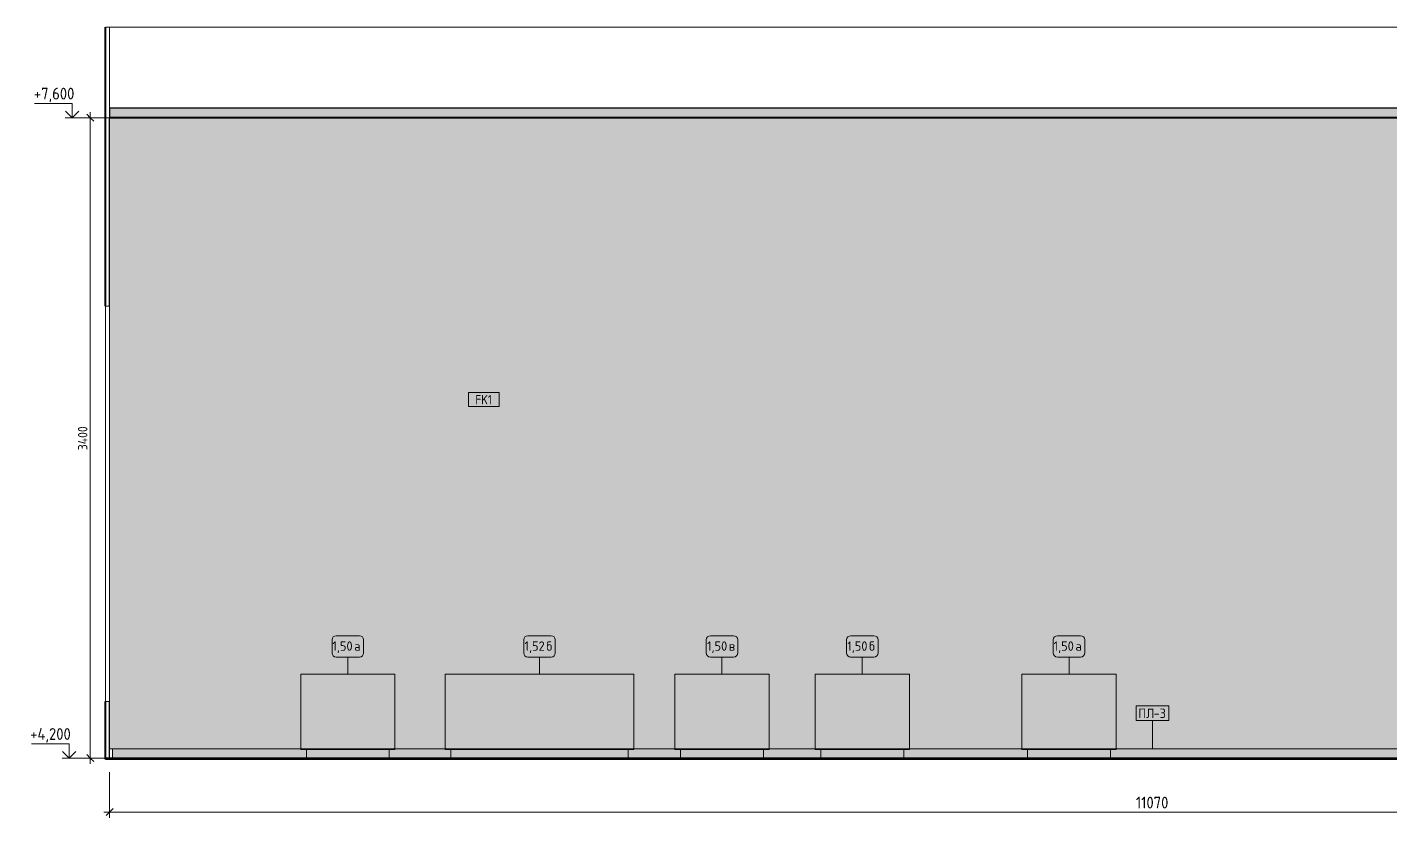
# Model space of a CAD drawing. Header units: millimetres. Extents: x 16345 to 138513, y -2470 to 23828.
# Drawn here: x 59380 to 66615, y 3883 to 8080 of the extents above; entities that cross this region are included whole.
import ezdxf

# ---------------------------------------------------------------- set-up
doc = ezdxf.new("R2010")
doc.units = ezdxf.units.MM
for name, color, linetype, lineweight in [('A-ANNO-DIMS', 7, 'Continuous', 9), ('A-ANNO-DIMS-25', 7, 'Continuous', 9), ('A-DOOR-FRAM-1', 7, 'Continuous', 9), ('A-DOOR-FRAM-2', 7, 'Continuous', 18), ('A-FLOR', 7, 'Continuous', 9), ('A-GENM', 7, 'Continuous', 9), ('A-GENM-IDEN', 7, 'Continuous', 9), ('A-WALL', 7, 'Continuous', 9), ('A-WALL-IDEN', 7, 'Continuous', 9), ('A-WALL-PATT', 7, 'Continuous', 9), ('G-ANNO-DIMS', 7, 'Continuous', 9), ('G-ANNO-DIMS-1', 7, 'Continuous', 20), ('I-FURN-IDEN', 7, 'Continuous', 9), ('I-WALL', 7, 'Continuous', 9)]:
    doc.layers.add(name, color=color, linetype=linetype, lineweight=lineweight)
for name, color, linetype, lineweight, true_color in [('A-CLNG-1', 7, 'Continuous', 9, 0x787878), ('A-CLNG-FNSH-1', 7, 'Continuous', 30, 0x3c3c3c), ('A-FLOR-FNSH-1', 7, 'Continuous', 30, 0x3c3c3c), ('A-WALL-4', 7, 'Continuous', 40, 0x3c3c3c), ('A-WALL-FNSH-3', 7, 'Continuous', 30, 0x3c3c3c), ('I-FURN-2', 7, 'Continuous', 9, 0xc0c0c0), ('I-FURN-5', 7, 'Continuous', 9, 0xacacac), ('I-FURN-6', 7, 'Continuous', 9, 0xc5c578)]:
    doc.layers.add(name, color=color, linetype=linetype, lineweight=lineweight, true_color=true_color)
doc.layers.add('I-FURN-3', color=7, linetype='Continuous', lineweight=9, true_color=0x7f7f7f, transparency=0.7)
doc.layers.add('I-FURN-4', color=2, linetype='Continuous', lineweight=9, true_color=0xffff00, transparency=0.7)
doc.styles.add('GOST Common_1', font='GOST_Common.ttf', dxfattribs={"height": 50})
doc.styles.add('GOST Common_2', font='GOST_Common.ttf', dxfattribs={"width": 0.9, "height": 50})
doc.styles.add('ISOCPEUR_1', font='isocpeur.ttf', dxfattribs={"width": 0.9, "height": 62.5})
doc.styles.add('ISOCPEUR_2', font='isocpeur.ttf', dxfattribs={"width": 0.9, "height": 50})
doc.dimstyles.new('ISO-2_0_0_9К_Средний_округл2', dxfattribs={"dimscale": 304.8, "dimtxt": 49.799059, "dimasz": 0.123031, "dimexe": 0.098425, "dimexo": 0, "dimgap": 0, "dimtad": 1, "dimdec": 0, "dimrnd": 10, "dimzin": 0, "dimdsep": 46, "dimtxsty": 'ISOCPEUR_2', "dimblk1": 'OBLIQUE', "dimblk2": 'OBLIQUE', "dimsah": 1, "dimcen": 0.09, "dimdle": 0.098425, "dimazin": 0, "dimtfac": 1, "dimtdec": 4, "dimtix": 1, "dimtmove": 0, "dimatfit": 3, "dimfxl": 1, "dimtvp": 1, "dimtolj": 1, "dimtzin": 0, "dimarcsym": 2})
doc.dimstyles.new('ISO-2_5_0_9К_БОЛЬШОЙ_1', dxfattribs={"dimscale": 304.8, "dimtxt": 62.248823, "dimasz": 0.123031, "dimexe": 0.098425, "dimexo": 0.246063, "dimgap": 0, "dimtad": 1, "dimdec": 0, "dimrnd": 10, "dimzin": 0, "dimdsep": 46, "dimtxsty": 'ISOCPEUR_1', "dimblk1": 'OBLIQUE', "dimblk2": 'OBLIQUE', "dimsah": 1, "dimcen": 0.09, "dimdle": 0.098425, "dimazin": 0, "dimtfac": 1, "dimtdec": 4, "dimtix": 1, "dimtmove": 0, "dimatfit": 3, "dimfxl": 1, "dimtvp": 1, "dimtolj": 1, "dimtzin": 0, "dimarcsym": 2})

# ---------------------------------------------------------------- blocks, each defined once
blk = doc.blocks.new('110_Дверь_СКБ_1Ст - д-18 _п_ 700x2100h_Технический шкаф ЭОМ и СС-32102833-Развертка 2_28-2')
at = {"layer": 'A-DOOR-FRAM-2'}
for p, q in [((20210, 4500), (20210, 6600)), ((20210, 6600), (20210, 6600)), ((20210, 4500), (20210, 4500))]:
    blk.add_line(p, q, dxfattribs=at)
blk = doc.blocks.new('ПУФ_500 - 1_50а-26160883-Развертка 2_28-2')
at = {"layer": 'I-FURN-3'}
for points in [[(21246.4, 4250), (21246.4, 4645), (21245.7, 4645), (21245.7, 4250), (21246.4, 4250)], [(21246.4, 4250), (21745.5, 4250), (21745.5, 4645), (21246.4, 4645), (21246.4, 4392.8)], [(21245.7, 4245), (21246.4, 4245), (21246.4, 4250), (21245.7, 4250)], [(21645.4, 4245), (21745.5, 4245), (21745.5, 4250), (21246.4, 4250), (21246.4, 4245), (21637.6, 4245)]]:
    blk.add_hatch(color=256, dxfattribs=at).paths.add_polyline_path(points)
at = {"layer": 'I-FURN-4'}
for points in [[(21275.7, 4200), (21276.3, 4200), (21276.3, 4245), (21275.7, 4245)], [(21644.4, 4200), (21715.5, 4200), (21715.5, 4245), (21276.3, 4245), (21276.3, 4200), (21637.6, 4200)]]:
    blk.add_hatch(color=256, dxfattribs=at).paths.add_polyline_path(points)
at = {"layer": 'I-FURN-2'}
for p, q in [((21245.6, 4645), (21245.6, 4245)), ((21245.7, 4645), (21246.4, 4645)), ((21246.4, 4645), (21745.6, 4645)), ((21745.6, 4245), (21745.6, 4645)), ((21246.4, 4245), (21245.7, 4245)), ((21745.6, 4245), (21246.4, 4245)), ((21275.6, 4245), (21275.6, 4200)), ((21715.6, 4200), (21715.6, 4245))]:
    blk.add_line(p, q, dxfattribs=at)
at = {"layer": 'I-FURN-5'}
for p, q in [((21744.8, 4645), (21245.7, 4645)), ((21745.6, 4645), (21744.8, 4645)), ((21245.7, 4245), (21275.6, 4245)), ((21275.7, 4245), (21276.3, 4245)), ((21276.3, 4245), (21279.7, 4245)), ((21279.9, 4245), (21715.6, 4245)), ((21715.8, 4245), (21744.8, 4245)), ((21744.8, 4245), (21745.6, 4245))]:
    blk.add_line(p, q, dxfattribs=at)
at = {"layer": 'I-FURN-6'}
for p, q in [((21275.6, 4245), (21279.4, 4245)), ((21279.4, 4245), (21275.7, 4245)), ((21279.6, 4245), (21394.1, 4245)), ((21597.1, 4245), (21279.6, 4245)), ((21394.1, 4245), (21715.8, 4245)), ((21714.9, 4245), (21597.1, 4245)), ((21715.6, 4245), (21714.9, 4245))]:
    blk.add_line(p, q, dxfattribs=at)
blk = doc.blocks.new('ПУФ_500 - 1_50в-32041615-Развертка 2_28-2')
at = {"layer": 'I-FURN-3'}
for points in [[(23232.1, 4250), (23232.1, 4250), (23232.1, 4645), (23231.4, 4645), (23231.4, 4250)], [(23529.4, 4250), (23731.2, 4250), (23731.2, 4645), (23232.1, 4645), (23232.2, 4250), (23529, 4250)], [(23231.4, 4245), (23232.1, 4245), (23232.1, 4250), (23231.4, 4250)], [(23501.6, 4245), (23731.2, 4245), (23731.1, 4250), (23232.1, 4250), (23232.1, 4245), (23499.2, 4245)]]:
    blk.add_hatch(color=256, dxfattribs=at).paths.add_polyline_path(points)
at = {"layer": 'I-FURN-4'}
for points in [[(23261.4, 4200), (23262, 4200), (23262, 4245), (23261.4, 4245)], [(23630.1, 4200), (23701.2, 4200), (23701.2, 4245), (23262, 4245), (23262, 4200), (23614.2, 4200)]]:
    blk.add_hatch(color=256, dxfattribs=at).paths.add_polyline_path(points)
at = {"layer": 'I-FURN-2'}
for p, q in [((23231.3, 4645), (23231.3, 4245)), ((23231.4, 4645), (23232.1, 4645)), ((23232.1, 4645), (23731.3, 4645)), ((23731.3, 4245), (23731.3, 4645)), ((23232.1, 4245), (23231.4, 4245)), ((23731.3, 4245), (23232.1, 4245)), ((23261.3, 4245), (23261.3, 4200)), ((23701.3, 4200), (23701.3, 4245))]:
    blk.add_line(p, q, dxfattribs=at)
at = {"layer": 'I-FURN-5'}
for p, q in [((23663.4, 4645), (23231.4, 4645)), ((23681.5, 4645), (23663.4, 4645)), ((23730.5, 4645), (23681.5, 4645)), ((23731.3, 4645), (23730.5, 4645)), ((23231.4, 4245), (23261.2, 4245)), ((23261.4, 4245), (23262, 4245)), ((23262, 4245), (23265.4, 4245)), ((23265.6, 4245), (23570.6, 4245)), ((23570.6, 4245), (23592.5, 4245)), ((23592.5, 4245), (23701.3, 4245)), ((23701.5, 4245), (23709.8, 4245)), ((23709.8, 4245), (23730.5, 4245)), ((23730.5, 4245), (23731.3, 4245))]:
    blk.add_line(p, q, dxfattribs=at)
at = {"layer": 'I-FURN-6'}
for p, q in [((23261.2, 4245), (23265.1, 4245)), ((23265.1, 4245), (23261.4, 4245)), ((23265.3, 4245), (23379.8, 4245)), ((23582.8, 4245), (23265.3, 4245)), ((23379.8, 4245), (23701.5, 4245)), ((23700.6, 4245), (23582.8, 4245)), ((23701.3, 4245), (23700.6, 4245))]:
    blk.add_line(p, q, dxfattribs=at)
blk = doc.blocks.new('ПУФ_500 - 1_50б-32041553-Развертка 2_28-2')
at = {"layer": 'I-FURN-3'}
for points in [[(23975.7, 4250), (23976.4, 4250), (23976.4, 4645), (23975.7, 4645), (23975.7, 4316)], [(24375.3, 4250), (24475.4, 4250), (24475.4, 4645), (23976.4, 4645), (23976.4, 4250), (24375, 4250)], [(23976.4, 4245), (23976.4, 4250), (23975.7, 4250), (23975.7, 4245)], [(24217.9, 4245), (24475.4, 4245), (24475.4, 4250), (23976.4, 4250), (23976.4, 4245), (24194.2, 4245)]]:
    blk.add_hatch(color=256, dxfattribs=at).paths.add_polyline_path(points)
at = {"layer": 'I-FURN-4'}
for points in [[(24005.7, 4200), (24006.3, 4200), (24006.3, 4245), (24005.7, 4245)], [(24391.6, 4200), (24445.5, 4200), (24445.5, 4245), (24006.3, 4245), (24006.3, 4200), (24382.9, 4200)], [(24393.3, 4195), (24413, 4195), (24413, 4200), (24037.9, 4200), (24037.9, 4195), (24382.9, 4195)]]:
    blk.add_hatch(color=256, dxfattribs=at).paths.add_polyline_path(points)
at = {"layer": 'I-FURN-2'}
for p, q in [((23975.6, 4645), (23975.6, 4245)), ((23975.7, 4645), (23976.4, 4645)), ((23976.4, 4645), (24475.6, 4645)), ((24475.6, 4245), (24475.6, 4645)), ((23976.4, 4245), (23975.7, 4245)), ((24475.6, 4245), (23976.4, 4245)), ((24005.6, 4245), (24005.6, 4200)), ((24445.6, 4200), (24445.6, 4245)), ((24413.3, 4195), (24037.8, 4195))]:
    blk.add_line(p, q, dxfattribs=at)
at = {"layer": 'I-FURN-5'}
for p, q in [((24099.1, 4645), (23975.7, 4645)), ((24474.7, 4645), (24099.1, 4645)), ((24475.5, 4645), (24474.7, 4645)), ((23975.7, 4245), (24005.5, 4245)), ((24005.7, 4245), (24006.3, 4245)), ((24006.3, 4245), (24009.7, 4245)), ((24009.8, 4245), (24445.6, 4245)), ((24445.8, 4245), (24474.7, 4245)), ((24474.7, 4245), (24475.5, 4245))]:
    blk.add_line(p, q, dxfattribs=at)
at = {"layer": 'I-FURN-6'}
for p, q in [((24005.5, 4245), (24009.3, 4245)), ((24009.3, 4245), (24005.7, 4245)), ((24009.5, 4245), (24124, 4245)), ((24012.7, 4245), (24009.5, 4245)), ((24020.2, 4245), (24012.7, 4245)), ((24114.3, 4245), (24020.2, 4245)), ((24327, 4245), (24114.3, 4245)), ((24124.1, 4245), (24445.8, 4245)), ((24444.8, 4245), (24327.1, 4245)), ((24445.5, 4245), (24444.8, 4245))]:
    blk.add_line(p, q, dxfattribs=at)
blk = doc.blocks.new('ПУФ_500 - 1_50а-V13-Развертка 2_28-2')
at = {"layer": 'I-FURN-3'}
for points in [[(25073.3, 4250), (25074, 4250), (25074, 4645), (25073.3, 4645), (25073.3, 4316)], [(25494.2, 4250), (25573.1, 4250), (25573.1, 4645), (25074, 4645), (25074.1, 4250), (25481.1, 4250)], [(25074, 4245), (25074, 4250), (25073.3, 4250), (25073.3, 4245)], [(25074, 4245), (25573.1, 4245), (25573.1, 4250), (25074, 4250)]]:
    blk.add_hatch(color=256, dxfattribs=at).paths.add_polyline_path(points)
at = {"layer": 'I-FURN-4'}
for points in [[(25103.3, 4200), (25103.9, 4200), (25103.9, 4245), (25103.3, 4245)], [(25489.2, 4200), (25543.1, 4200), (25543.1, 4245), (25103.9, 4245), (25103.9, 4200), (25481.1, 4200)]]:
    blk.add_hatch(color=256, dxfattribs=at).paths.add_polyline_path(points)
at = {"layer": 'I-FURN-2'}
for p, q in [((25073.2, 4645), (25073.2, 4245)), ((25073.3, 4645), (25074, 4645)), ((25074, 4645), (25573.2, 4645)), ((25573.2, 4245), (25573.2, 4645)), ((25074, 4245), (25073.3, 4245)), ((25573.2, 4245), (25074, 4245)), ((25103.2, 4245), (25103.2, 4200)), ((25543.2, 4200), (25543.2, 4245))]:
    blk.add_line(p, q, dxfattribs=at)
at = {"layer": 'I-FURN-5'}
for p, q in [((25572.4, 4645), (25073.3, 4645)), ((25573.2, 4645), (25572.4, 4645)), ((25073.3, 4245), (25103.2, 4245)), ((25103.3, 4245), (25103.9, 4245)), ((25103.9, 4245), (25107.3, 4245)), ((25107.5, 4245), (25371.3, 4245)), ((25371.4, 4245), (25543.2, 4245)), ((25543.4, 4245), (25572.4, 4245)), ((25572.4, 4245), (25573.2, 4245))]:
    blk.add_line(p, q, dxfattribs=at)
at = {"layer": 'I-FURN-6'}
for p, q in [((25103.2, 4245), (25107, 4245)), ((25107, 4245), (25103.3, 4245)), ((25107.2, 4245), (25221.7, 4245)), ((25371.3, 4245), (25107.2, 4245)), ((25221.7, 4245), (25371.3, 4245)), ((25371.4, 4245), (25505.4, 4245)), ((25424.7, 4245), (25371.4, 4245)), ((25539.1, 4245), (25424.7, 4245)), ((25505.4, 4245), (25543.4, 4245)), ((25542.5, 4245), (25539.1, 4245)), ((25543.2, 4245), (25542.5, 4245))]:
    blk.add_line(p, q, dxfattribs=at)
blk = doc.blocks.new('ПУФ2 - 1_52б-25464744-Развертка 2_28-2')
at = {"layer": 'I-FURN-3'}
for points in [[(22014.5, 4250), (22014.5, 4645), (22012.8, 4645), (22012.8, 4250)], [(22514.2, 4250), (23012.8, 4250), (23012.8, 4645), (22014.5, 4645), (22014.5, 4250), (22475.5, 4250)], [(22014.5, 4245), (22014.5, 4250), (22012.8, 4250), (22012.8, 4245)], [(22955.3, 4245), (23012.8, 4245), (23012.8, 4250), (22014.5, 4250), (22014.5, 4245), (22947.5, 4245)]]:
    blk.add_hatch(color=256, dxfattribs=at).paths.add_polyline_path(points)
at = {"layer": 'I-FURN-4'}
for points in [[(22042.8, 4200), (22044.4, 4200), (22044.4, 4245), (22042.8, 4245)], [(22955.3, 4200), (22982.8, 4200), (22982.8, 4245), (22044.4, 4245), (22044.4, 4200), (22948.8, 4200)], [(22960.2, 4195), (22972.3, 4195), (22972.3, 4200), (22053.4, 4200), (22053.4, 4195), (22955.3, 4195)]]:
    blk.add_hatch(color=256, dxfattribs=at).paths.add_polyline_path(points)
at = {"layer": 'I-FURN-2'}
for p, q in [((22012.8, 4645), (22012.8, 4245)), ((22012.8, 4645), (22014.5, 4645)), ((22014.5, 4645), (23012.8, 4645)), ((23012.8, 4245), (23012.8, 4645)), ((22014.5, 4245), (22012.8, 4245)), ((23012.8, 4245), (22014.5, 4245)), ((22042.8, 4245), (22042.8, 4200)), ((22982.8, 4200), (22982.8, 4245)), ((22972.6, 4195), (22053, 4195))]:
    blk.add_line(p, q, dxfattribs=at)
at = {"layer": 'I-FURN-5'}
for p, q in [((22014.2, 4645), (22012.8, 4645)), ((23011.2, 4645), (22014.4, 4645)), ((23012.8, 4645), (23011.6, 4645)), ((22012.8, 4245), (22014.2, 4245)), ((22014.4, 4245), (22042.5, 4245)), ((22042.8, 4245), (22044.4, 4245)), ((22044.4, 4245), (22133.4, 4245)), ((22133.5, 4245), (22514.1, 4245)), ((22514.2, 4245), (22893.8, 4245)), ((22893.9, 4245), (22982.8, 4245)), ((22983.2, 4245), (23011.2, 4245)), ((23011.6, 4245), (23012.8, 4245))]:
    blk.add_line(p, q, dxfattribs=at)
at = {"layer": 'I-FURN-6'}
for p, q in [((22042.5, 4245), (22131.7, 4245)), ((22044.2, 4245), (22042.8, 4245)), ((22042.8, 4245), (22042.8, 4245)), ((22133.3, 4245), (22044.3, 4245)), ((22131.7, 4245), (22133.3, 4245)), ((22514.1, 4245), (22133.4, 4245)), ((22133.5, 4245), (22514.1, 4245)), ((22514.2, 4245), (22893.9, 4245)), ((22893.9, 4245), (22514.2, 4245)), ((22894, 4245), (22983.2, 4245)), ((22946.5, 4245), (22894, 4245)), ((22981.3, 4245), (22946.5, 4245)), ((22982.8, 4245), (22981.6, 4245))]:
    blk.add_line(p, q, dxfattribs=at)
blk = doc.blocks.new('Плинтус - Плинтус темный _ст_школа_-32862049-Развертка 2_28-2')
at = {"layer": 'A-GENM'}
for p, q in [((20246, 4250), (20231, 4250)), ((20231, 4250), (20231, 4200)), ((20231, 4200), (20246, 4200)), ((20246, 4200), (20246, 4250))]:
    blk.add_line(p, q, dxfattribs=at)
blk = doc.blocks.new('Плинтус - Плинтус темный _ст_школа_-32862051-Развертка 2_28-2')
at = {"layer": 'A-GENM'}
h = blk.add_hatch(color=256, dxfattribs=at)
h.paths.add_polyline_path([(30752.2, 4200), (31210.2, 4200), (31210.2, 4202), (31285, 4202), (31285, 4250), (25573.1, 4250), (25573.1, 4245), (25543.1, 4245), (25543.1, 4200), (28995.1, 4200)])
h.paths.add_polyline_path([(21088.5, 4200), (21275.7, 4200), (21275.7, 4245), (21245.7, 4245), (21245.7, 4250), (20246, 4250), (20246, 4200)])
h.paths.add_polyline_path([(21745.8, 4200), (22042.8, 4200), (22042.8, 4245), (22012.8, 4245), (22012.8, 4250), (21745.5, 4250), (21745.5, 4245), (21715.5, 4245), (21715.5, 4200), (21745.5, 4200)])
h.paths.add_polyline_path([(25103.3, 4200), (25103.3, 4245), (25073.3, 4245), (25073.3, 4250), (24475.4, 4250), (24475.4, 4245), (24445.5, 4245), (24445.5, 4200), (25095.9, 4200)])
h.paths.add_polyline_path([(23012.8, 4200), (23261.4, 4200), (23261.4, 4245), (23231.4, 4245), (23231.4, 4250), (23012.8, 4250), (23012.8, 4245), (22982.8, 4245), (22982.8, 4200), (23011.4, 4200)])
h.paths.add_polyline_path([(24005.7, 4200), (24005.7, 4245), (23975.7, 4245), (23975.7, 4250), (23731.2, 4250), (23731.2, 4245), (23701.2, 4245), (23701.2, 4200), (23998.2, 4200)])
for p, q in [((20246, 4250), (21245.7, 4250)), ((21245.7, 4250), (21246.4, 4250)), ((21246.5, 4250), (21257.1, 4250)), ((21257.2, 4250), (21267, 4250)), ((21267.1, 4250), (21279.8, 4250)), ((21279.9, 4250), (21295.2, 4250)), ((21295.4, 4250), (21313.2, 4250)), ((21313.5, 4250), (21333.5, 4250)), ((21333.8, 4250), (21355.9, 4250)), ((21356.1, 4250), (21666.6, 4250)), ((21666.9, 4250), (21685.9, 4250)), ((21686.2, 4250), (21702.9, 4250)), ((21703.1, 4250), (21717.2, 4250)), ((21717.4, 4250), (21728.8, 4250)), ((21728.9, 4250), (21737.4, 4250)), ((21737.5, 4250), (21743, 4250)), ((21743.1, 4250), (21745.5, 4250)), ((21745.5, 4250), (22012.8, 4250)), ((22012.8, 4250), (22019.1, 4250)), ((22019.2, 4250), (22026.9, 4250)), ((22027, 4250), (22037.6, 4250)), ((22037.9, 4250), (22051.4, 4250)), ((22051.6, 4250), (22068, 4250)), ((22068.2, 4250), (22087.2, 4250)), ((22087.5, 4250), (22918.2, 4250)), ((22918.4, 4250), (22939.9, 4250)), ((22940.1, 4250), (22959, 4250)), ((22959.2, 4250), (22975.3, 4250)), ((22975.5, 4250), (22988.8, 4250)), ((22988.9, 4250), (22999.3, 4250)), ((22999.4, 4250), (23006.9, 4250)), ((23006.9, 4250), (23011.4, 4250)), ((23011.4, 4250), (23012.8, 4250)), ((23012.8, 4250), (23231.4, 4250)), ((23231.4, 4250), (23232.1, 4250)), ((23232.2, 4250), (23242.8, 4250)), ((23242.9, 4250), (23252.7, 4250)), ((23252.8, 4250), (23265.4, 4250)), ((23265.6, 4250), (23280.9, 4250)), ((23281.1, 4250), (23298.9, 4250)), ((23299.1, 4250), (23319.2, 4250)), ((23319.5, 4250), (23341.5, 4250)), ((23341.8, 4250), (23652.3, 4250)), ((23652.5, 4250), (23671.6, 4250)), ((23671.8, 4250), (23688.5, 4250)), ((23688.8, 4250), (23702.9, 4250)), ((23703.1, 4250), (23714.4, 4250)), ((23714.6, 4250), (23723.1, 4250)), ((23723.2, 4250), (23728.7, 4250)), ((23728.7, 4250), (23731.1, 4250)), ((23731.1, 4250), (23975.7, 4250)), ((23975.7, 4250), (23976.4, 4250)), ((23976.4, 4250), (23987.1, 4250)), ((23987.2, 4250), (23997, 4250)), ((23997.1, 4250), (24009.7, 4250)), ((24009.9, 4250), (24025.2, 4250)), ((24025.4, 4250), (24043.2, 4250)), ((24043.4, 4250), (24063.5, 4250)), ((24063.7, 4250), (24085.8, 4250)), ((24086.1, 4250), (24273.1, 4250)), ((24273.3, 4250), (24396.5, 4250)), ((24396.8, 4250), (24415.9, 4250)), ((24416.1, 4250), (24432.8, 4250)), ((24433, 4250), (24447.2, 4250)), ((24447.4, 4250), (24458.7, 4250)), ((24458.9, 4250), (24467.4, 4250)), ((24467.5, 4250), (24472.9, 4250)), ((24473, 4250), (24475.4, 4250)), ((24475.4, 4250), (25073.3, 4250)), ((25073.3, 4250), (25074, 4250)), ((25074.1, 4250), (25084.7, 4250)), ((25084.8, 4250), (25094.6, 4250)), ((25094.7, 4250), (25107.4, 4250)), ((25107.5, 4250), (25122.8, 4250)), ((25123, 4250), (25140.8, 4250)), ((25141.1, 4250), (25161.1, 4250)), ((25161.4, 4250), (25183.5, 4250)), ((25183.7, 4250), (25371.3, 4250)), ((25371.3, 4250), (25494.2, 4250)), ((25494.5, 4250), (25513.5, 4250)), ((25513.8, 4250), (25530.5, 4250)), ((25530.7, 4250), (25544.8, 4250)), ((25545, 4250), (25556.4, 4250)), ((25556.5, 4250), (25565, 4250)), ((25565.1, 4250), (25570.6, 4250)), ((25570.7, 4250), (25573.1, 4250)), ((25573.1, 4250), (31285, 4250)), ((31285, 4250), (31300, 4250)), ((31285, 4202), (31285, 4250))]:
    blk.add_line(p, q, dxfattribs=at)
blk = doc.blocks.new('DIMBLOCK38-Развертка 2_28-2')
at = {"layer": 'A-ANNO-DIMS-25'}
for p, q in [((59816.2, 4125), (59816.2, 3883.4)), ((70885.2, 4125), (70885.2, 3883.4)), ((59816.2, 3913.4), (59816.2, 4120)), ((70885.2, 3913.4), (70885.2, 4120)), ((70885.2, 3913.4), (59786.2, 3913.4))]:
    blk.add_line(p, q, dxfattribs=at)
at = {"layer": 'A-ANNO-DIMS-25', "lineweight": 20}
for p, q in [((59816.2, 3913.4), (59797.5, 3894.6)), ((59816.2, 3913.4), (59835, 3932.1)), ((70885.2, 3913.4), (70866.5, 3894.6)), ((70885.2, 3913.4), (70904, 3932.1))]:
    blk.add_line(p, q, dxfattribs=at)
at = {"layer": 'A-ANNO-DIMS-25', "color": 0, "insert": (65262.7, 3995), "char_height": 62.5, "width": 211.167, "attachment_point": 1, "line_spacing_factor": 1.149209, "style": 'ISOCPEUR_1'}
blk.add_mtext('11070', dxfattribs=at)
blk = doc.blocks.new('_Oblique')
at = {"color": 0, "linetype": 'ByBlock', "lineweight": -2}
blk.add_line((-0.5, -0.5), (0.5, 0.5), dxfattribs=at)
blk = doc.blocks.new('М_стена_0001 - Типоразмер_без рамки-25382661-Развертка 2_28-2')
at = {"layer": 'A-WALL-IDEN'}
for p, q in [((22299.1, 6141.3), (22135.8, 6141.3)), ((22135.8, 6141.3), (22135.8, 6066.3)), ((22299.1, 6066.3), (22299.1, 6141.3)), ((22135.8, 6066.3), (22299.1, 6066.3))]:
    blk.add_line(p, q, dxfattribs=at)
blk = doc.blocks.new('Марка_Мебель - В прямоуг_Balcon_Марка-25523697-Развертка 2_28-2')
at = {"layer": 'I-FURN-IDEN'}
for p, q in [((21434.2, 4849.8), (21557, 4849.8)), ((21411.7, 4827.3), (21411.7, 4758.3)), ((21579.5, 4827.3), (21579.5, 4758.5)), ((21434.1, 4736), (21557, 4736))]:
    blk.add_line(p, q, dxfattribs=at)
for centre, radius, start, end in [((21434.2, 4827.3), 22.5, 90, 180), ((21557, 4827.3), 22.5, 0, 90), ((21434.1, 4758.3), 22.3, 180, 270), ((21557, 4758.5), 22.5, 270, 0)]:
    blk.add_arc(centre, radius, start, end, dxfattribs=at)
blk = doc.blocks.new('Mark Reiling - Mark Reiling-26174330-Развертка 2_28-2')
at = {"layer": 'A-GENM-IDEN'}
for p, q in [((33401.3, 4477.8), (33401.3, 4399)), ((33401.3, 4477.8), (33574.7, 4477.8)), ((33574.7, 4477.8), (33401.3, 4477.8)), ((33401.3, 4477.8), (33401.3, 4399)), ((33574.7, 4399), (33574.7, 4477.8)), ((33574.7, 4399), (33574.7, 4477.8)), ((33401.3, 4399), (33574.7, 4399)), ((33401.3, 4399), (33574.7, 4399))]:
    blk.add_line(p, q, dxfattribs=at)
blk = doc.blocks.new('Высотные отметки - Стрелка_Верх-17668718-Развертка 2_28-2')
at = {"layer": 'G-ANNO-DIMS'}
for p, q in [((20033.2, 7675), (19833.2, 7675)), ((20033.2, 7600), (20033.2, 7675)), ((20071.1, 7600), (19996.1, 7600))]:
    blk.add_line(p, q, dxfattribs=at)
at = {"layer": 'G-ANNO-DIMS-1'}
for q in [(19997.8, 7635.4), (20068.5, 7635.4)]:
    blk.add_line((20033.2, 7600), q, dxfattribs=at)
blk = doc.blocks.new('DIMBLOCK40-Развертка 2_28-2')
at = {"layer": 'A-ANNO-DIMS-25'}
for p, q in [((59816.2, 7600), (59684, 7600)), ((59714, 7630), (59714, 4170)), ((59714, 7600), (59816.2, 7600)), ((59790.3, 4200), (59684, 4200)), ((59714, 4200), (59795.2, 4200))]:
    blk.add_line(p, q, dxfattribs=at)
at = {"layer": 'A-ANNO-DIMS-25', "lineweight": 20}
for p, q in [((59714, 7600), (59695.3, 7618.8)), ((59714, 7600), (59732.8, 7581.2)), ((59714, 4200), (59695.3, 4218.7)), ((59714, 4200), (59732.8, 4181.2))]:
    blk.add_line(p, q, dxfattribs=at)
at = {"layer": 'A-ANNO-DIMS-25', "color": 0, "insert": (59648.7, 5834.4), "char_height": 50, "width": 157.442, "attachment_point": 1, "rotation": 90, "line_spacing_factor": 1.149209, "style": 'ISOCPEUR_2'}
blk.add_mtext('3400', dxfattribs=at)

msp = doc.modelspace()

# ---------------------------------------------------------------- hatches: boundary and pattern name
at = {"layer": 'A-CLNG-1'}
msp.add_hatch(color=256, dxfattribs=at).paths.add_polyline_path([(72972.9, 7600), (73851.4, 7600), (73851.4, 7650), (59816.2, 7650), (59816.2, 7600), (72890, 7600)])
at = {"layer": 'A-WALL-PATT'}
msp.add_hatch(color=256, dxfattribs=at).paths.add_polyline_path([(70885.2, 4250), (70885.2, 6300), (72285.2, 6300), (72285.2, 4250), (73815.2, 4250), (73815.2, 7600), (59816.2, 7599.9), (59816.2, 4250), (60831, 4250), (60831, 4645), (61330.7, 4645), (61330.7, 4250), (61598, 4250), (61598, 4645), (62598, 4645), (62598, 4250), (62816.6, 4250), (62816.6, 4645), (63316.4, 4645), (63316.4, 4250), (63560.9, 4250), (63560.9, 4645), (64060.7, 4645), (64060.7, 4250), (64658.6, 4250), (64658.6, 4645), (65158.3, 4645), (65158.3, 4250), (70870.2, 4250)])

# ---------------------------------------------------------------- linework, layer by layer
at = {"layer": 'A-CLNG-FNSH-1'}
for p, q in [((73851.4, 7650), (59816.2, 7650)), ((59816.2, 7650), (59816.2, 7600)), ((73851.4, 7601), (59816.2, 7601)), ((59816.2, 7600), (73851.4, 7600))]:
    msp.add_line(p, q, dxfattribs=at)
at = {"layer": 'A-FLOR'}
msp.add_line((59795.2, 8080), (72595.2, 8080), dxfattribs=at)
at = {"layer": 'A-FLOR-FNSH-1'}
for p, q in [((73851.4, 4200), (59795.2, 4200)), ((59795.2, 4195), (73851.4, 4195))]:
    msp.add_line(p, q, dxfattribs=at)
at = {"layer": 'A-GENM-IDEN'}
msp.add_line((65350.7, 4250), (65350.7, 4398), dxfattribs=at)
at = {"layer": 'A-WALL'}
for p, q in [((59815.2, 6600), (59815.2, 7650)), ((59815.2, 4200), (59815.2, 4500))]:
    msp.add_line(p, q, dxfattribs=at)
at = {"layer": 'A-WALL-4'}
for p, q in [((59795.2, 6600), (59795.2, 8080)), ((59795.2, 6600), (59795.2, 6600)), ((59795.2, 4194.6), (59795.2, 4500)), ((59795.2, 4500), (59795.2, 4500))]:
    msp.add_line(p, q, dxfattribs=at)
at = {"layer": 'A-WALL-FNSH-3'}
for p, q in [((59816.2, 7650), (59815.2, 7650)), ((59816.2, 6600), (59816.2, 7600)), ((59815.2, 6600), (59816.2, 6600)), ((59816.2, 4500), (59815.2, 4500)), ((59816.2, 4200), (59816.2, 4500)), ((59815.2, 4200), (59816.2, 4200))]:
    msp.add_line(p, q, dxfattribs=at)
at = {"layer": 'G-ANNO-DIMS'}
for p, q in [((59705.1, 7600), (59618.4, 7600)), ((59920.2, 7600), (59705.1, 7600)), ((60058.5, 4200), (59601.6, 4200))]:
    msp.add_line(p, q, dxfattribs=at)
at = {"layer": 'I-FURN-IDEN'}
for p, q in [((61080.8, 4645), (61080.8, 4736)), ((62098, 4645), (62098, 4736)), ((63066.5, 4645), (63066.5, 4736)), ((63810.8, 4645), (63810.8, 4736)), ((64908.4, 4645), (64908.4, 4736))]:
    msp.add_line(p, q, dxfattribs=at)
at = {"layer": 'I-WALL'}
for p, q in [((59815.2, 7650), (59815.2, 8080)), ((59795.2, 6600), (59815.2, 6600)), ((59816.2, 6600), (59816.2, 4500)), ((59815.2, 4500), (59795.2, 4500)), ((59795.2, 4200), (59815.2, 4200))]:
    msp.add_line(p, q, dxfattribs=at)

# ---------------------------------------------------------------- block references
at = {"layer": 'A-DOOR-FRAM-1'}
msp.add_blockref('110_Дверь_СКБ_1Ст - д-18 _п_ 700x2100h_Технический шкаф ЭОМ и СС-32102833-Развертка 2_28-2', (39585.2, 0), dxfattribs=at)
at = {"layer": 'A-GENM'}
for name in ['Плинтус - Плинтус темный _ст_школа_-32862049-Развертка 2_28-2', 'Плинтус - Плинтус темный _ст_школа_-32862051-Развертка 2_28-2']:
    msp.add_blockref(name, (39585.2, 0), dxfattribs=at)
at = {"layer": 'A-GENM-IDEN'}
msp.add_blockref('Mark Reiling - Mark Reiling-26174330-Развертка 2_28-2', (31862.7, 0), dxfattribs=at)
at = {"layer": 'A-WALL-IDEN'}
msp.add_blockref('М_стена_0001 - Типоразмер_без рамки-25382661-Развертка 2_28-2', (39585.2, 0), dxfattribs=at)
at = {"layer": 'G-ANNO-DIMS'}
for p in [(39585.2, 0), (39568.4, -3400)]:
    msp.add_blockref('Высотные отметки - Стрелка_Верх-17668718-Развертка 2_28-2', p, dxfattribs=at)
at = {"layer": 'I-FURN-2'}
for name in ['ПУФ2 - 1_52б-25464744-Развертка 2_28-2', 'ПУФ_500 - 1_50б-32041553-Развертка 2_28-2']:
    msp.add_blockref(name, (39585.2, 0), dxfattribs=at)
at = {"layer": 'I-FURN-5'}
for name in ['ПУФ_500 - 1_50а-26160883-Развертка 2_28-2', 'ПУФ_500 - 1_50в-32041615-Развертка 2_28-2', 'ПУФ_500 - 1_50а-V13-Развертка 2_28-2']:
    msp.add_blockref(name, (39585.2, 0), dxfattribs=at)
at = {"layer": 'I-FURN-IDEN'}
for p in [(39585.2, 0), (40602.4, 0), (41570.9, 0), (42315.2, 0), (43412.8, 0)]:
    msp.add_blockref('Марка_Мебель - В прямоуг_Balcon_Марка-25523697-Развертка 2_28-2', p, dxfattribs=at)

# ---------------------------------------------------------------- texts
at = {"layer": 'A-GENM-IDEN', "char_height": 50, "attachment_point": 1, "style": 'GOST Common_1'}
for s, insert, width in [('ПЛ', (65275.6, 4462.8), 98.207), ('-3', (65356.6, 4462.8), 86.181)]:
    msp.add_mtext(s, dxfattribs=dict(at, insert=insert, width=width))
at = {"layer": 'A-WALL-IDEN', "insert": (61757.8, 6127.7), "char_height": 50, "width": 111.835, "attachment_point": 1, "style": 'GOST Common_2'}
msp.add_mtext('FK1', dxfattribs=at)
at = {"layer": 'I-FURN-IDEN', "char_height": 50, "attachment_point": 1, "style": 'GOST Common_1'}
for s, insert, width in [('1,50', (60998.6, 4819.7), 140.295), ('\\fGOST Common|b0|i0|c204|p34|;а', (61114.3, 4819.7), 50.105), ('1,52', (62018.3, 4819.7), 140.295), ('\\fGOST Common|b0|i0|c204|p34|;б', (62134.1, 4819.7), 44.093), ('1,50', (62986.8, 4819.7), 140.295), ('\\fGOST Common|b0|i0|c204|p34|;в', (63102.5, 4819.7), 44.093), ('1,50', (63731, 4819.7), 140.295), ('\\fGOST Common|b0|i0|c204|p34|;б', (63846.8, 4819.7), 44.093), ('1,50', (64826.2, 4819.7), 140.295), ('\\fGOST Common|b0|i0|c204|p34|;а', (64942, 4819.7), 50.105)]:
    msp.add_mtext(s, dxfattribs=dict(at, insert=insert, width=width))

# ---------------------------------------------------------------- dimensions: what is measured, and where the dimension line sits
at = {"layer": 'A-ANNO-DIMS'}
dim = msp.add_linear_dim(base=(59816.2, 3913.4), p1=(70885.2, 4200), p2=(59816.2, 4200), dimstyle='ISO-2_5_0_9К_БОЛЬШОЙ_1', override={"dimpost": '<>', "dimfxl": 11069.000086}, dxfattribs=at)
dim.commit()
dim.dimension.update_dxf_attribs({"geometry": 'DIMBLOCK38-Развертка 2_28-2', "text_midpoint": (65350.7, 3944.6)})

# ---------------------------------------------------------------- next in the draw order: texts
at = {"layer": 'G-ANNO-DIMS', "char_height": 62.5, "attachment_point": 1, "line_spacing_factor": 1.149209, "style": 'ISOCPEUR_1', "bg_fill": 3, "box_fill_scale": 1.25, "bg_fill_color": 256, "bg_fill_true_color": 13158600, "bg_fill_transparency": 0}
for s, insert, width in [('+7,600', (59414.8, 7759.2), 254.705), ('+4,200', (59395.2, 4359.2), 261.428)]:
    msp.add_mtext(s, dxfattribs=dict(at, insert=insert, width=width))

# ---------------------------------------------------------------- next in the draw order: dimensions: what is measured, and where the dimension line sits
at = {"layer": 'A-ANNO-DIMS'}
dim = msp.add_linear_dim(base=(59714, 4200), p1=(59816.2, 7600), p2=(59790.3, 4200), angle=90, dimstyle='ISO-2_0_0_9К_Средний_округл2', override={"dimpost": '<>', "dimfxl": 3400.099112}, dxfattribs=at)
dim.commit()
dim.dimension.update_dxf_attribs({"geometry": 'DIMBLOCK40-Развертка 2_28-2', "text_midpoint": (59689, 5900)})

doc.saveas('drawing.dxf')
